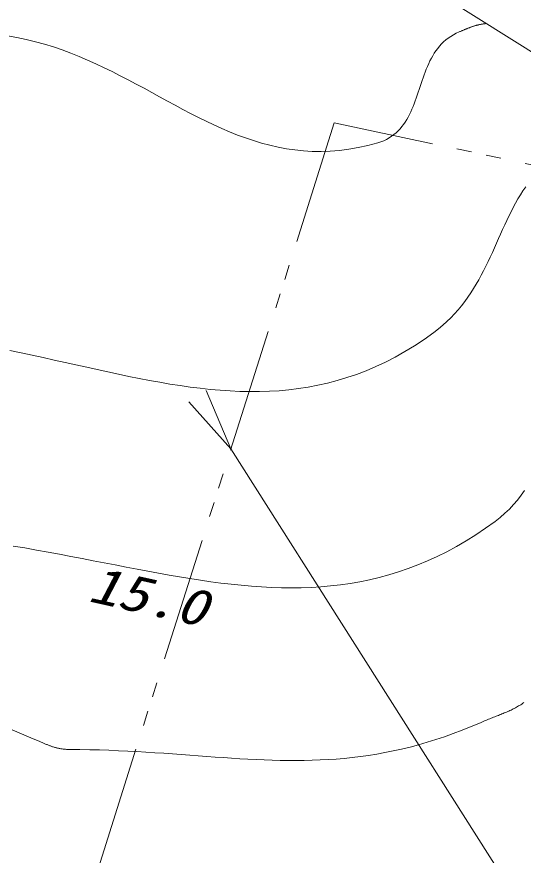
# Model space of a CAD drawing. Units: millimetres, scale not verified. Extents: x -56617 to 56645, y -39182 to 40051.
# Drawn here: x 42146 to 46218, y 6937 to 13676 of the extents above; entities that cross this region are included whole.
import ezdxf
from ezdxf.enums import TextEntityAlignment as Align

# ---------------------------------------------------------------- set-up
doc = ezdxf.new("R2010")
doc.units = ezdxf.units.MM
doc.header["$LTSCALE"] = 200
doc.linetypes.add('DOUBLE_CHAIN1', pattern=[8.8, 5, -1, 0.6, -0.6, 0.6, -1])
for name, color, linetype, lineweight in [('0-2_仕上', 4, 'Continuous', 9), ('0-8_寸法文字', 4, 'Continuous', 9), ('2-3_建具', 7, 'Continuous', 18), ('2-4_その他1', 3, 'DOUBLE_CHAIN1', 18)]:
    doc.layers.add(name, color=color, linetype=linetype, lineweight=lineweight)
doc.styles.add('ＭＳ ゴシック', font='')
doc.styles.get('ＭＳ ゴシック').set_extended_font_data('MS Gothic')

# ---------------------------------------------------------------- blocks, each defined once
blk = doc.blocks.new('open_arrow')
at = {"color": 0, "linetype": 'Continuous', "lineweight": -2}
blk.add_lwpolyline([(7.5, 1.25), (0, 0), (7.5, -1.25)], dxfattribs=at)

msp = doc.modelspace()

# ---------------------------------------------------------------- linework, layer by layer
at = {"layer": '0-2_仕上'}
msp.add_line((44629.9, 14435.6), (46453.3, 13288), dxfattribs=at)
at = {"layer": '0-8_寸法文字'}
for p, q in [((45870.2, 13614), (45865.5, 13613)), ((45875, 13614.9), (45870.2, 13614)), ((45879.9, 13615.9), (45875, 13614.9)), ((45884.9, 13616.7), (45879.9, 13615.9)), ((45890, 13617.6), (45884.9, 13616.7)), ((45895.1, 13618.4), (45890, 13617.6)), ((45900.4, 13619.2), (45895.1, 13618.4)), ((45905.8, 13619.9), (45900.4, 13619.2)), ((45911.3, 13620.6), (45905.8, 13619.9)), ((45917, 13621.3), (45911.3, 13620.6)), ((45922.7, 13621.9), (45917, 13621.3)), ((45703.5, 13554.5), (45679.3, 13543.6)), ((45708.7, 13556.6), (45703.5, 13554.5)), ((45713.7, 13558.7), (45708.7, 13556.6)), ((45718.6, 13560.7), (45713.7, 13558.7)), ((45723.5, 13562.8), (45718.6, 13560.7)), ((45728.2, 13564.8), (45723.5, 13562.8)), ((45732.9, 13566.8), (45728.2, 13564.8)), ((45737.5, 13568.7), (45732.9, 13566.8)), ((45742.1, 13570.6), (45737.5, 13568.7)), ((45746.6, 13572.5), (45742.1, 13570.6)), ((45751, 13574.4), (45746.6, 13572.5)), ((45755.3, 13576.2), (45751, 13574.4)), ((45759.6, 13578), (45755.3, 13576.2)), ((45763.9, 13579.8), (45759.6, 13578)), ((45768.1, 13581.5), (45763.9, 13579.8)), ((45772.3, 13583.2), (45768.1, 13581.5)), ((45776.5, 13584.9), (45772.3, 13583.2)), ((45780.6, 13586.6), (45776.5, 13584.9)), ((45784.7, 13588.2), (45780.6, 13586.6)), ((45788.8, 13589.8), (45784.7, 13588.2)), ((45792.9, 13591.3), (45788.8, 13589.8)), ((45797, 13592.9), (45792.9, 13591.3)), ((45801.1, 13594.4), (45797, 13592.9)), ((45805.2, 13595.8), (45801.1, 13594.4)), ((45809.3, 13597.3), (45805.2, 13595.8)), ((45813.4, 13598.7), (45809.3, 13597.3)), ((45817.5, 13600), (45813.4, 13598.7)), ((45821.6, 13601.4), (45817.5, 13600)), ((45825.8, 13602.7), (45821.6, 13601.4)), ((45830, 13604), (45825.8, 13602.7)), ((45834.3, 13605.2), (45830, 13604)), ((45838.6, 13606.4), (45834.3, 13605.2)), ((45842.9, 13607.6), (45838.6, 13606.4)), ((45847.3, 13608.8), (45842.9, 13607.6)), ((45851.7, 13609.9), (45847.3, 13608.8)), ((45856.2, 13611), (45851.7, 13609.9)), ((45860.8, 13612), (45856.2, 13611)), ((45865.5, 13613), (45860.8, 13612)), ((42147.7, 13509.5), (42071.3, 13522.6)), ((42222.8, 13493.9), (42147.7, 13509.5)), ((42296.6, 13475.9), (42222.8, 13493.9)), ((45595.5, 13489.8), (45577.6, 13473.9)), ((45614.6, 13504.7), (45595.5, 13489.8)), ((45634.8, 13518.7), (45614.6, 13504.7)), ((45656.4, 13531.7), (45634.8, 13518.7)), ((45679.3, 13543.6), (45656.4, 13531.7)), ((42369.1, 13455.8), (42296.6, 13475.9)), ((42440.5, 13433.6), (42369.1, 13455.8)), ((42510.9, 13409.6), (42440.5, 13433.6)), ((45530.1, 13421.5), (45516.2, 13402.6)), ((45544.9, 13439.8), (45530.1, 13421.5)), ((45560.7, 13457.3), (45544.9, 13439.8)), ((45577.6, 13473.9), (45560.7, 13457.3)), ((42580.2, 13383.8), (42510.9, 13409.6)), ((42648.5, 13356.5), (42580.2, 13383.8)), ((42716, 13327.9), (42648.5, 13356.5)), ((45490.8, 13362.8), (45479.2, 13342.1)), ((45503.1, 13383), (45490.8, 13362.8)), ((45516.2, 13402.6), (45503.1, 13383)), ((42782.7, 13297.9), (42716, 13327.9)), ((42848.6, 13266.9), (42782.7, 13297.9)), ((45448.1, 13277.2), (45438.7, 13254.7)), ((45457.9, 13299.2), (45448.1, 13277.2)), ((45468.2, 13320.9), (45457.9, 13299.2)), ((45479.2, 13342.1), (45468.2, 13320.9)), ((42913.8, 13234.9), (42848.6, 13266.9)), ((42978.5, 13202.2), (42913.8, 13234.9)), ((45421.2, 13209.1), (45412.9, 13185.9)), ((45429.8, 13232), (45421.2, 13209.1)), ((45438.7, 13254.7), (45429.8, 13232)), ((43042.5, 13168.9), (42978.5, 13202.2)), ((43106.2, 13135.1), (43042.5, 13168.9)), ((45404.8, 13162.6), (45396.9, 13139.2)), ((45412.9, 13185.9), (45404.8, 13162.6)), ((43169.4, 13101), (43106.2, 13135.1)), ((43232.2, 13066.8), (43169.4, 13101)), ((45381.4, 13092.4), (45373.6, 13069)), ((45389.2, 13115.8), (45381.4, 13092.4)), ((45396.9, 13139.2), (45389.2, 13115.8)), ((43294.8, 13032.6), (43232.2, 13066.8)), ((43357.2, 12998.5), (43294.8, 13032.6)), ((45357.8, 13022.6), (45349.6, 12999.7)), ((45365.8, 13045.7), (45357.8, 13022.6)), ((45373.6, 13069), (45365.8, 13045.7)), ((43419.5, 12964.8), (43357.2, 12998.5)), ((43481.6, 12931.6), (43419.5, 12964.8)), ((45332.3, 12954.7), (45323.1, 12932.8)), ((45341.1, 12977.1), (45332.3, 12954.7)), ((45349.6, 12999.7), (45341.1, 12977.1)), ((43543.8, 12899), (43481.6, 12931.6)), ((43606.1, 12867.2), (43543.8, 12899)), ((45303.3, 12890.1), (45292.6, 12869.5)), ((45313.5, 12911.2), (45303.3, 12890.1)), ((45323.1, 12932.8), (45313.5, 12911.2)), ((43668.4, 12836.4), (43606.1, 12867.2)), ((43731, 12806.6), (43668.4, 12836.4)), ((43793.9, 12778.2), (43731, 12806.6)), ((45256.4, 12811.2), (45242.8, 12793.1)), ((45269.2, 12830), (45256.4, 12811.2)), ((45281.3, 12849.4), (45269.2, 12830)), ((45292.6, 12869.5), (45281.3, 12849.4)), ((43857, 12751.2), (43793.9, 12778.2)), ((43920.6, 12725.7), (43857, 12751.2)), ((45196.4, 12743.7), (45178.9, 12729)), ((45212.8, 12759.3), (45196.4, 12743.7)), ((45228.3, 12775.8), (45212.8, 12759.3)), ((45242.8, 12793.1), (45228.3, 12775.8)), ((43984.7, 12702.1), (43920.6, 12725.7)), ((44049.3, 12680.3), (43984.7, 12702.1)), ((44114.5, 12660.5), (44049.3, 12680.3)), ((45073.1, 12670.8), (45047.9, 12662.5)), ((45096.9, 12680.2), (45073.1, 12670.8)), ((45119.3, 12690.8), (45096.9, 12680.2)), ((45140.4, 12702.5), (45119.3, 12690.8)), ((45160.2, 12715.2), (45140.4, 12702.5)), ((45178.9, 12729), (45160.2, 12715.2)), ((44180.3, 12643), (44114.5, 12660.5)), ((44247, 12627.9), (44180.3, 12643)), ((44314.4, 12615.2), (44247, 12627.9)), ((44382.7, 12605.3), (44314.4, 12615.2)), ((44451.9, 12598.2), (44382.7, 12605.3)), ((44814.6, 12610.8), (44739.7, 12601.4)), ((44891, 12624.1), (44814.6, 12610.8)), ((44968.7, 12641.3), (44891, 12624.1)), ((45047.9, 12662.5), (44968.7, 12641.3)), ((44522.2, 12594.1), (44451.9, 12598.2)), ((44593.5, 12593.1), (44522.2, 12594.1)), ((44666, 12595.5), (44593.5, 12593.1)), ((44739.7, 12601.4), (44666, 12595.5)), ((46195.4, 12245.5), (46216.1, 12278)), ((46216.1, 12278), (46237.6, 12309.9)), ((46156.5, 12178.5), (46175.6, 12212.3)), ((46175.6, 12212.3), (46195.4, 12245.5)), ((46120.2, 12109.3), (46138.1, 12144.2)), ((46138.1, 12144.2), (46156.5, 12178.5)), ((46085.7, 12038.4), (46102.8, 12074.1)), ((46102.8, 12074.1), (46120.2, 12109.3)), ((46052.4, 11966.2), (46069, 12002.5)), ((46069, 12002.5), (46085.7, 12038.4)), ((46019.7, 11893), (46036, 11929.7)), ((46036, 11929.7), (46052.4, 11966.2)), ((46003.3, 11856.1), (46019.7, 11893)), ((45970, 11782.2), (45986.8, 11819.2)), ((45986.8, 11819.2), (46003.3, 11856.1)), ((45935.6, 11708.3), (45953, 11745.2)), ((45953, 11745.2), (45970, 11782.2)), ((45899.3, 11634.9), (45917.7, 11671.5)), ((45917.7, 11671.5), (45935.6, 11708.3)), ((45860.4, 11562.3), (45880.2, 11598.5)), ((45880.2, 11598.5), (45899.3, 11634.9)), ((45818.3, 11491), (45839.8, 11526.5)), ((45839.8, 11526.5), (45860.4, 11562.3)), ((45795.8, 11455.9), (45818.3, 11491)), ((45747.6, 11387.2), (45772.3, 11421.3)), ((45772.3, 11421.3), (45795.8, 11455.9)), ((45694.5, 11320.7), (45721.7, 11353.6)), ((45721.7, 11353.6), (45747.6, 11387.2)), ((45604, 11226), (45635.7, 11256.8)), ((45635.7, 11256.8), (45665.8, 11288.4)), ((45665.8, 11288.4), (45694.5, 11320.7)), ((45535.6, 11166.9), (45570.7, 11196)), ((45570.7, 11196), (45604, 11226)), ((45420.6, 11083.4), (45498.7, 11138.7)), ((45498.7, 11138.7), (45535.6, 11166.9)), ((45342.7, 11032.1), (45420.6, 11083.4)), ((42090.1, 10993.5), (42180.6, 10974.8)), ((45264.9, 10984.7), (45342.7, 11032.1)), ((42180.6, 10974.8), (42270.3, 10955.8)), ((42270.3, 10955.8), (42359.2, 10936.5)), ((42359.2, 10936.5), (42447.5, 10917.1)), ((45109.6, 10901.1), (45187.2, 10941.1)), ((45187.2, 10941.1), (45264.9, 10984.7)), ((42447.5, 10917.1), (42535, 10897.6)), ((42535, 10897.6), (42621.9, 10878.2)), ((42621.9, 10878.2), (42708.2, 10859)), ((42708.2, 10859), (42793.8, 10840)), ((44954.6, 10831.6), (45032.1, 10864.6)), ((45032.1, 10864.6), (45109.6, 10901.1)), ((42793.8, 10840), (42878.9, 10821.4)), ((42878.9, 10821.4), (42963.4, 10803.4)), ((42963.4, 10803.4), (43047.3, 10785.9)), ((43047.3, 10785.9), (43130.7, 10769.2)), ((44799.7, 10775.4), (44877.1, 10801.9)), ((44877.1, 10801.9), (44954.6, 10831.6)), ((43130.7, 10769.2), (43213.5, 10753.2)), ((43213.5, 10753.2), (43295.9, 10738.2)), ((43295.9, 10738.2), (43377.9, 10724.3)), ((43377.9, 10724.3), (43459.4, 10711.5)), ((44566.9, 10714.1), (44644.6, 10731.6)), ((44644.6, 10731.6), (44722.2, 10752)), ((44722.2, 10752), (44799.7, 10775.4)), ((43459.4, 10711.5), (43540.4, 10700)), ((43540.4, 10700), (43621.1, 10689.8)), ((43621.1, 10689.8), (43701.4, 10681.1)), ((43701.4, 10681.1), (43781.4, 10674)), ((43781.4, 10674), (43861, 10668.6)), ((43861, 10668.6), (43940.4, 10665)), ((43940.4, 10665), (44019.4, 10663.3)), ((44019.4, 10663.3), (44098.2, 10663.6)), ((44098.2, 10663.6), (44176.8, 10666.1)), ((44176.8, 10666.1), (44255.2, 10670.8)), ((44255.2, 10670.8), (44333.3, 10677.8)), ((44333.3, 10677.8), (44411.3, 10687.3)), ((44411.3, 10687.3), (44489.2, 10699.4)), ((44489.2, 10699.4), (44566.9, 10714.1)), ((46229.3, 9868.5), (46201.8, 9829.8)), ((46172.4, 9792), (46140.9, 9755.2)), ((46201.8, 9829.8), (46172.4, 9792)), ((46107.2, 9719.6), (46071.2, 9685.2)), ((46140.9, 9755.2), (46107.2, 9719.6)), ((46032.9, 9652), (45992, 9620.2)), ((46071.2, 9685.2), (46032.9, 9652)), ((45992, 9620.2), (45914, 9564.4)), ((45836.1, 9512.2), (45758.4, 9463.5)), ((45914, 9564.4), (45836.1, 9512.2)), ((45758.4, 9463.5), (45680.7, 9418.3)), ((42210.7, 9406.5), (42116.1, 9422.3)), ((42304.4, 9390.2), (42210.7, 9406.5)), ((42397.3, 9373.5), (42304.4, 9390.2)), ((42489.4, 9356.5), (42397.3, 9373.5)), ((45603.1, 9376.4), (45525.6, 9337.8)), ((45680.7, 9418.3), (45603.1, 9376.4)), ((42580.6, 9339.2), (42489.4, 9356.5)), ((42671.1, 9321.8), (42580.6, 9339.2)), ((42760.9, 9304.4), (42671.1, 9321.8)), ((42849.9, 9287), (42760.9, 9304.4)), ((45448.1, 9302.3), (45370.6, 9269.9)), ((45525.6, 9337.8), (45448.1, 9302.3)), ((42938.2, 9269.7), (42849.9, 9287)), ((43025.9, 9252.7), (42938.2, 9269.7)), ((43112.9, 9235.9), (43025.9, 9252.7)), ((43199.2, 9219.6), (43112.9, 9235.9)), ((45293.1, 9240.4), (45215.5, 9213.9)), ((45370.6, 9269.9), (45293.1, 9240.4)), ((43284.9, 9203.8), (43199.2, 9219.6)), ((43370.1, 9188.6), (43284.9, 9203.8)), ((43454.6, 9174.1), (43370.1, 9188.6)), ((43538.7, 9160.4), (43454.6, 9174.1)), ((45060.2, 9169.1), (44982.4, 9150.6)), ((45137.9, 9190.1), (45060.2, 9169.1)), ((45215.5, 9213.9), (45137.9, 9190.1)), ((43622.2, 9147.5), (43538.7, 9160.4)), ((43705.1, 9135.6), (43622.2, 9147.5)), ((43787.6, 9124.8), (43705.1, 9135.6)), ((43869.7, 9115.1), (43787.6, 9124.8)), ((43951.3, 9106.6), (43869.7, 9115.1)), ((44032.5, 9099.5), (43951.3, 9106.6)), ((44113.3, 9093.7), (44032.5, 9099.5)), ((44669.7, 9101.1), (44591, 9094.3)), ((44748.1, 9110), (44669.7, 9101.1)), ((44826.4, 9121.2), (44748.1, 9110)), ((44904.5, 9134.7), (44826.4, 9121.2)), ((44982.4, 9150.6), (44904.5, 9134.7)), ((44193.7, 9089.5), (44113.3, 9093.7)), ((44273.8, 9086.9), (44193.7, 9089.5)), ((44353.5, 9086), (44273.8, 9086.9)), ((44433, 9086.9), (44353.5, 9086)), ((44512.1, 9089.6), (44433, 9086.9)), ((44591, 9094.3), (44512.1, 9089.6)), ((46214.3, 8158), (46205.8, 8152.4)), ((46222.8, 8163.9), (46214.3, 8158)), ((46084.1, 8087.9), (46075, 8084)), ((46093.1, 8091.8), (46084.1, 8087.9)), ((46102, 8095.9), (46093.1, 8091.8)), ((46110.9, 8099.9), (46102, 8095.9)), ((46119.8, 8104.1), (46110.9, 8099.9)), ((46128.6, 8108.4), (46119.8, 8104.1)), ((46137.3, 8112.7), (46128.6, 8108.4)), ((46146, 8117.2), (46137.3, 8112.7)), ((46154.6, 8121.8), (46146, 8117.2)), ((46163.2, 8126.5), (46154.6, 8121.8)), ((46171.8, 8131.4), (46163.2, 8126.5)), ((46180.4, 8136.4), (46171.8, 8131.4)), ((46188.9, 8141.5), (46180.4, 8136.4)), ((46197.4, 8146.8), (46188.9, 8141.5)), ((46205.8, 8152.4), (46197.4, 8146.8)), ((45917.5, 8020.9), (45906.7, 8016.4)), ((45928.2, 8025.3), (45917.5, 8020.9)), ((45938.7, 8029.5), (45928.2, 8025.3)), ((45949.1, 8033.7), (45938.7, 8029.5)), ((45959.4, 8037.8), (45949.1, 8033.7)), ((45969.6, 8041.8), (45959.4, 8037.8)), ((45979.7, 8045.8), (45969.6, 8041.8)), ((45989.6, 8049.7), (45979.7, 8045.8)), ((45999.5, 8053.5), (45989.6, 8049.7)), ((46009.2, 8057.3), (45999.5, 8053.5)), ((46018.9, 8061.1), (46009.2, 8057.3)), ((46028.5, 8064.9), (46018.9, 8061.1)), ((46037.9, 8068.7), (46028.5, 8064.9)), ((46047.3, 8072.5), (46037.9, 8068.7)), ((46056.6, 8076.3), (46047.3, 8072.5)), ((46065.9, 8080.1), (46056.6, 8076.3)), ((46075, 8084), (46065.9, 8080.1)), ((45800, 7971), (45727.4, 7941.8)), ((45873.5, 8002.3), (45800, 7971)), ((45884.7, 8007.1), (45873.5, 8002.3)), ((45895.8, 8011.8), (45884.7, 8007.1)), ((45906.7, 8016.4), (45895.8, 8011.8)), ((42165, 7920.2), (42110.2, 7945.1)), ((42221.2, 7895.9), (42165, 7920.2)), ((42279, 7872.1), (42221.2, 7895.9)), ((45584.6, 7889.3), (45514.4, 7865.9)), ((45655.6, 7914.6), (45584.6, 7889.3)), ((45727.4, 7941.8), (45655.6, 7914.6)), ((42285.9, 7869.4), (42279, 7872.1)), ((42292.7, 7866.6), (42285.9, 7869.4)), ((42299.3, 7863.8), (42292.7, 7866.6)), ((42305.9, 7861.1), (42299.3, 7863.8)), ((42312.3, 7858.4), (42305.9, 7861.1)), ((42318.7, 7855.7), (42312.3, 7858.4)), ((42325, 7853), (42318.7, 7855.7)), ((42331.2, 7850.4), (42325, 7853)), ((42337.3, 7847.7), (42331.2, 7850.4)), ((42343.3, 7845.1), (42337.3, 7847.7)), ((42349.3, 7842.6), (42343.3, 7845.1)), ((42355.2, 7840), (42349.3, 7842.6)), ((42361, 7837.5), (42355.2, 7840)), ((42366.8, 7835.1), (42361, 7837.5)), ((42372.6, 7832.7), (42366.8, 7835.1)), ((42378.3, 7830.3), (42372.6, 7832.7)), ((42384, 7827.9), (42378.3, 7830.3)), ((42389.6, 7825.6), (42384, 7827.9)), ((42395.3, 7823.4), (42389.6, 7825.6)), ((42400.9, 7821.2), (42395.3, 7823.4)), ((42406.5, 7819), (42400.9, 7821.2)), ((42412.1, 7816.9), (42406.5, 7819)), ((45376.1, 7824.6), (45307.8, 7806.5)), ((45444.9, 7844.4), (45376.1, 7824.6)), ((45514.4, 7865.9), (45444.9, 7844.4)), ((42417.7, 7814.9), (42412.1, 7816.9)), ((42423.3, 7812.9), (42417.7, 7814.9)), ((42428.9, 7810.9), (42423.3, 7812.9)), ((42434.5, 7809.1), (42428.9, 7810.9)), ((42440.1, 7807.3), (42434.5, 7809.1)), ((42445.8, 7805.5), (42440.1, 7807.3)), ((42451.5, 7803.8), (42445.8, 7805.5)), ((42457.3, 7802.2), (42451.5, 7803.8)), ((42463.1, 7800.7), (42457.3, 7802.2)), ((42468.9, 7799.2), (42463.1, 7800.7)), ((42474.8, 7797.8), (42468.9, 7799.2)), ((42480.8, 7796.4), (42474.8, 7797.8)), ((42486.8, 7795.2), (42480.8, 7796.4)), ((42492.9, 7794), (42486.8, 7795.2)), ((42499.1, 7792.9), (42492.9, 7794)), ((42505.4, 7791.9), (42499.1, 7792.9)), ((42511.7, 7791), (42505.4, 7791.9)), ((42518.2, 7790.1), (42511.7, 7791)), ((42524.8, 7789.4), (42518.2, 7790.1)), ((42531.4, 7788.7), (42524.8, 7789.4)), ((42538.2, 7788.2), (42531.4, 7788.7)), ((42545.1, 7787.7), (42538.2, 7788.2)), ((42552.1, 7787.3), (42545.1, 7787.7)), ((42559.3, 7787), (42552.1, 7787.3)), ((42566.5, 7786.9), (42559.3, 7787)), ((42574, 7786.8), (42566.5, 7786.9)), ((42654.1, 7786.1), (42574, 7786.8)), ((42733, 7784.8), (42654.1, 7786.1)), ((42810.9, 7782.8), (42733, 7784.8)), ((42887.6, 7780.3), (42810.9, 7782.8)), ((42963.3, 7777.2), (42887.6, 7780.3)), ((43038, 7773.6), (42963.3, 7777.2)), ((43111.8, 7769.7), (43038, 7773.6)), ((43184.6, 7765.4), (43111.8, 7769.7)), ((43256.6, 7760.8), (43184.6, 7765.4)), ((43327.8, 7756), (43256.6, 7760.8)), ((43398.3, 7751), (43327.8, 7756)), ((43468, 7745.9), (43398.3, 7751)), ((45106.5, 7761.8), (45040.3, 7749.9)), ((45173.1, 7775.1), (45106.5, 7761.8)), ((45240.2, 7790), (45173.1, 7775.1)), ((45307.8, 7806.5), (45240.2, 7790)), ((43537, 7740.8), (43468, 7745.9)), ((43605.4, 7735.7), (43537, 7740.8)), ((43673.2, 7730.7), (43605.4, 7735.7)), ((43740.4, 7725.9), (43673.2, 7730.7)), ((43807.2, 7721.2), (43740.4, 7725.9)), ((43873.5, 7716.8), (43807.2, 7721.2)), ((43939.4, 7712.7), (43873.5, 7716.8)), ((44004.9, 7708.9), (43939.4, 7712.7)), ((44070.1, 7705.7), (44004.9, 7708.9)), ((44135, 7702.9), (44070.1, 7705.7)), ((44199.7, 7700.6), (44135, 7702.9)), ((44264.2, 7699), (44199.7, 7700.6)), ((44328.6, 7698.1), (44264.2, 7699)), ((44392.9, 7697.9), (44328.6, 7698.1)), ((44457.1, 7698.5), (44392.9, 7697.9)), ((44521.3, 7700), (44457.1, 7698.5)), ((44585.6, 7702.4), (44521.3, 7700)), ((44650, 7705.7), (44585.6, 7702.4)), ((44714.4, 7710.1), (44650, 7705.7)), ((44779.1, 7715.7), (44714.4, 7710.1)), ((44843.9, 7722.3), (44779.1, 7715.7)), ((44909.1, 7730.2), (44843.9, 7722.3)), ((44974.5, 7739.4), (44909.1, 7730.2)), ((45040.3, 7749.9), (44974.5, 7739.4))]:
    msp.add_line(p, q, dxfattribs=at)
at = {"layer": '2-3_建具'}
msp.add_line((43867.3, 10204.2), (48332.1, 3173.3), dxfattribs=at)
at = {"layer": '2-4_その他1'}
msp.add_lwpolyline([(52376.2, 11195.2), (44699, 12823.2), (41027.3, 1234.6)], dxfattribs=at)

# ---------------------------------------------------------------- block references
at = {"layer": '2-3_建具', "xscale": 66.7, "yscale": 66.7, "rotation": 122.4}
msp.add_blockref('open_arrow', (43867.3, 10204.2), dxfattribs=at)

# ---------------------------------------------------------------- texts
at = {"layer": '0-8_寸法文字', "color": 7, "style": 'ＭＳ ゴシック', "oblique": 15, "width": 1.2}
msp.add_text('15.0', height=293.3, rotation=347.417, dxfattribs=at).set_placement((42689.2, 8895), align=Align.BOTTOM_LEFT)

doc.saveas('drawing.dxf')
